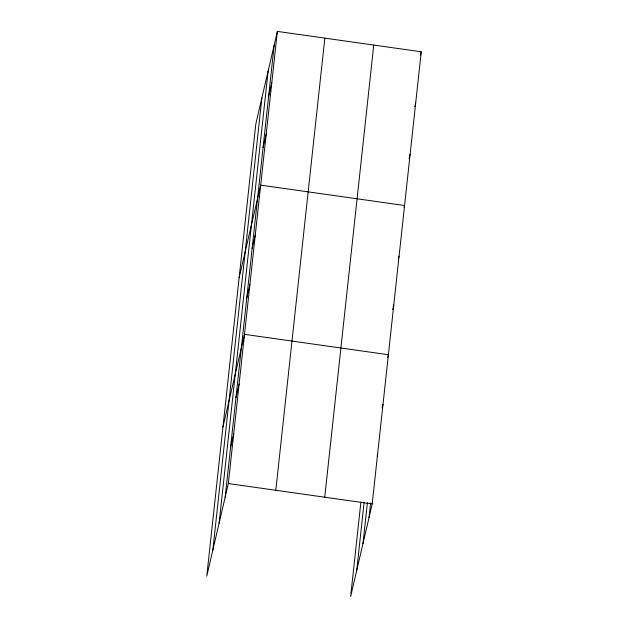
<?xml version="1.0" encoding="UTF-8"?>
<svg xmlns="http://www.w3.org/2000/svg" width="628" height="628" viewBox="0 0 628 628"><rect width="100%" height="100%" fill="white"/><g stroke="black" fill="none" stroke-linecap="round" stroke-linejoin="round"><path stroke-width="0.94" d="M212.837 550.12L261.876 97.96M219.094 523.226L268.132 71.074M225.169 497.133L274.201 44.973M277.364 31.4L255.8 124.061L206.761 576.214L228.325 483.552L277.364 31.4L421.239 51.786L372.2 503.939L350.636 596.6L360.896 502M275.802 490.28L324.841 38.127M324.723 497.211L373.754 45.059M356.712 570.499L364.114 502.235M362.968 543.613L367.411 502.651M369.044 517.511L370.63 502.887M268.643 96.217L271.806 82.645M263.093 147.462L266.248 133.89M239.127 277.796L260.691 185.134L404.565 205.521L404.142 207.326M252.134 248.445L255.298 234.872M246.741 298.182L249.905 284.61M222.948 427.001L244.512 334.347L388.379 354.726L387.751 357.442M235.955 397.657L239.111 384.085M230.562 447.395L233.718 433.815M420.391 55.405L421.239 51.786M414.833 106.65L415.681 103.031M409.071 158.798L410.123 154.276M398.537 257.967L398.961 256.161M392.72 309.518L393.78 304.996M382.146 408.082L382.986 404.463M377.177 456.014L377.593 454.201M228.325 483.552L372.2 503.939"/></g></svg>
